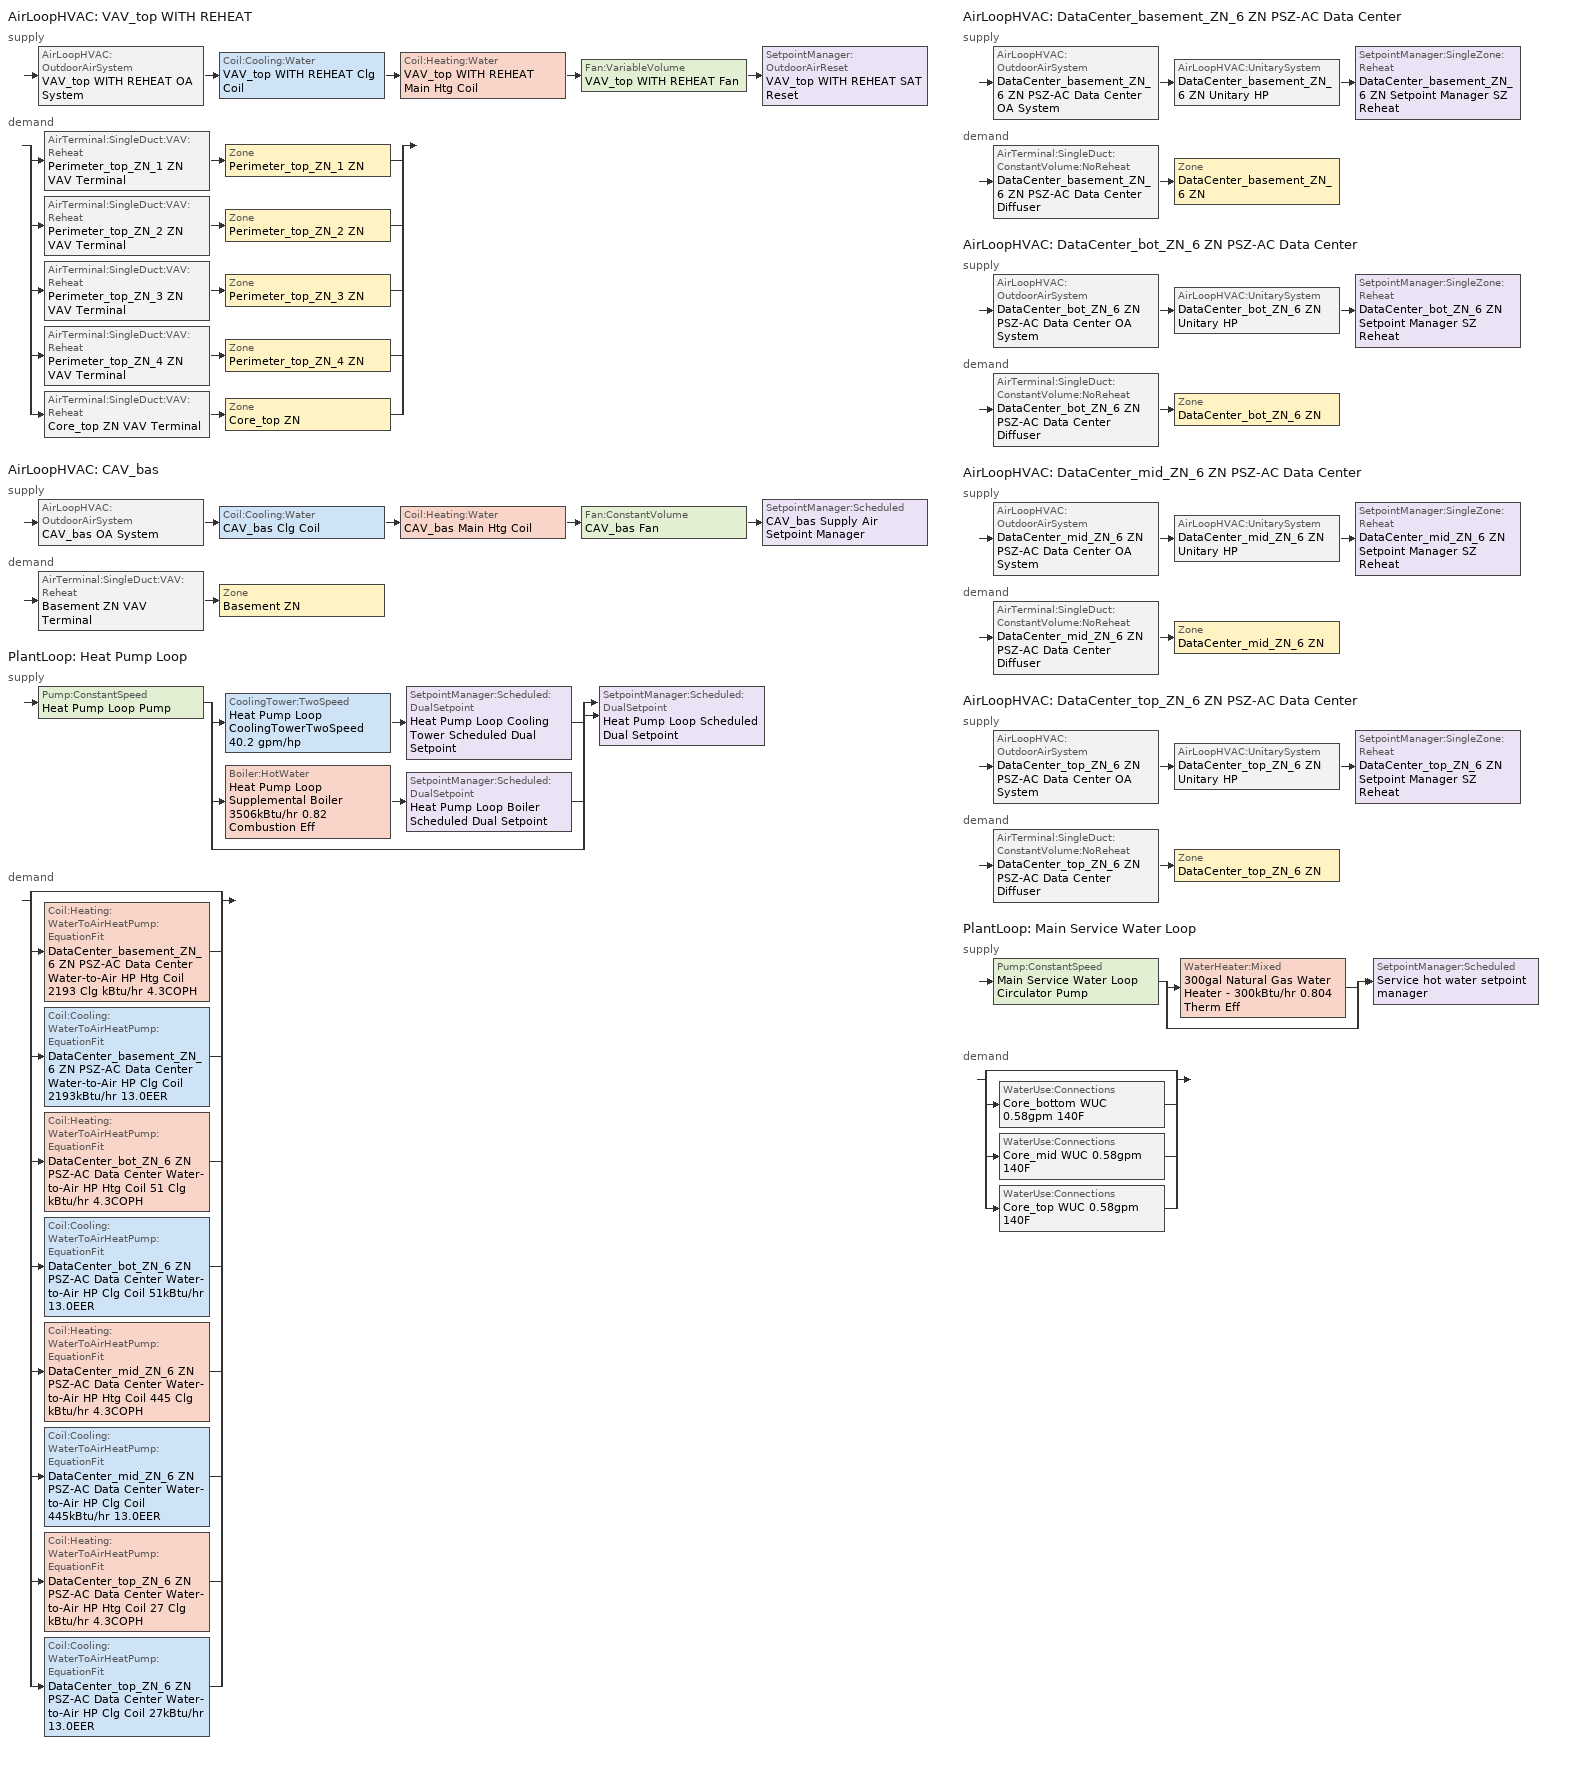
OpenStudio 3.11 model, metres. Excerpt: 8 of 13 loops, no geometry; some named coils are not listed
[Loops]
AirLoopHVAC 'VAV_top WITH REHEAT'
 supply: AirLoopHVAC:OutdoorAirSystem 'VAV_top WITH REHEAT OA System' > Coil:Cooling:Water 'VAV_top WITH REHEAT Clg Coil' > Coil:Heating:Water 'VAV_top WITH REHEAT Main Htg Coil' > Fan:VariableVolume 'VAV_top WITH REHEAT Fan' > SetpointManager:OutdoorAirReset 'VAV_top WITH REHEAT SAT Reset'
 demand: split
  | AirTerminal:SingleDuct:VAV:Reheat 'Perimeter_top_ZN_1 ZN VAV Terminal' > Zone 'Perimeter_top_ZN_1 ZN'
  | AirTerminal:SingleDuct:VAV:Reheat 'Perimeter_top_ZN_2 ZN VAV Terminal' > Zone 'Perimeter_top_ZN_2 ZN'
  | AirTerminal:SingleDuct:VAV:Reheat 'Perimeter_top_ZN_3 ZN VAV Terminal' > Zone 'Perimeter_top_ZN_3 ZN'
  | AirTerminal:SingleDuct:VAV:Reheat 'Perimeter_top_ZN_4 ZN VAV Terminal' > Zone 'Perimeter_top_ZN_4 ZN'
  | AirTerminal:SingleDuct:VAV:Reheat 'Core_top ZN VAV Terminal' > Zone 'Core_top ZN'
AirLoopHVAC 'CAV_bas'
 supply: AirLoopHVAC:OutdoorAirSystem 'CAV_bas OA System' > Coil:Cooling:Water 'CAV_bas Clg Coil' > Coil:Heating:Water 'CAV_bas Main Htg Coil' > Fan:ConstantVolume 'CAV_bas Fan' > SetpointManager:Scheduled 'CAV_bas Supply Air Setpoint Manager'
 demand: AirTerminal:SingleDuct:VAV:Reheat 'Basement ZN VAV Terminal' > Zone 'Basement ZN'
PlantLoop 'Heat Pump Loop'
 supply: Pump:ConstantSpeed 'Heat Pump Loop Pump' > split
  | CoolingTower:TwoSpeed 'Heat Pump Loop CoolingTowerTwoSpeed 40.2 gpm/hp' > SetpointManager:Scheduled:DualSetpoint 'Heat Pump Loop Cooling Tower Scheduled Dual Setpoint'
  | Boiler:HotWater 'Heat Pump Loop Supplemental Boiler 3506kBtu/hr 0.82 Combustion Eff' > SetpointManager:Scheduled:DualSetpoint 'Heat Pump Loop Boiler Scheduled Dual Setpoint'
  | bypass
  join > SetpointManager:Scheduled:DualSetpoint 'Heat Pump Loop Scheduled Dual Setpoint'
 demand: split
  | bypass
  | Coil:Heating:WaterToAirHeatPump:EquationFit 'DataCenter_basement_ZN_6 ZN PSZ-AC Data Center Water-to-Air HP Htg Coil 2193 Clg kBtu/hr 4.3COPH'
  | Coil:Cooling:WaterToAirHeatPump:EquationFit 'DataCenter_basement_ZN_6 ZN PSZ-AC Data Center Water-to-Air HP Clg Coil 2193kBtu/hr 13.0EER'
  | Coil:Heating:WaterToAirHeatPump:EquationFit 'DataCenter_bot_ZN_6 ZN PSZ-AC Data Center Water-to-Air HP Htg Coil 51 Clg kBtu/hr 4.3COPH'
  | Coil:Cooling:WaterToAirHeatPump:EquationFit 'DataCenter_bot_ZN_6 ZN PSZ-AC Data Center Water-to-Air HP Clg Coil 51kBtu/hr 13.0EER'
  | Coil:Heating:WaterToAirHeatPump:EquationFit 'DataCenter_mid_ZN_6 ZN PSZ-AC Data Center Water-to-Air HP Htg Coil 445 Clg kBtu/hr 4.3COPH'
  | Coil:Cooling:WaterToAirHeatPump:EquationFit 'DataCenter_mid_ZN_6 ZN PSZ-AC Data Center Water-to-Air HP Clg Coil 445kBtu/hr 13.0EER'
  | Coil:Heating:WaterToAirHeatPump:EquationFit 'DataCenter_top_ZN_6 ZN PSZ-AC Data Center Water-to-Air HP Htg Coil 27 Clg kBtu/hr 4.3COPH'
  | Coil:Cooling:WaterToAirHeatPump:EquationFit 'DataCenter_top_ZN_6 ZN PSZ-AC Data Center Water-to-Air HP Clg Coil 27kBtu/hr 13.0EER'
AirLoopHVAC 'DataCenter_basement_ZN_6 ZN PSZ-AC Data Center'
 supply: AirLoopHVAC:OutdoorAirSystem 'DataCenter_basement_ZN_6 ZN PSZ-AC Data Center OA System' > AirLoopHVAC:UnitarySystem 'DataCenter_basement_ZN_6 ZN Unitary HP' > SetpointManager:SingleZone:Reheat 'DataCenter_basement_ZN_6 ZN Setpoint Manager SZ Reheat'
 demand: AirTerminal:SingleDuct:ConstantVolume:NoReheat 'DataCenter_basement_ZN_6 ZN PSZ-AC Data Center Diffuser' > Zone 'DataCenter_basement_ZN_6 ZN'
AirLoopHVAC 'DataCenter_bot_ZN_6 ZN PSZ-AC Data Center'
 supply: AirLoopHVAC:OutdoorAirSystem 'DataCenter_bot_ZN_6 ZN PSZ-AC Data Center OA System' > AirLoopHVAC:UnitarySystem 'DataCenter_bot_ZN_6 ZN Unitary HP' > SetpointManager:SingleZone:Reheat 'DataCenter_bot_ZN_6 ZN Setpoint Manager SZ Reheat'
 demand: AirTerminal:SingleDuct:ConstantVolume:NoReheat 'DataCenter_bot_ZN_6 ZN PSZ-AC Data Center Diffuser' > Zone 'DataCenter_bot_ZN_6 ZN'
AirLoopHVAC 'DataCenter_mid_ZN_6 ZN PSZ-AC Data Center'
 supply: AirLoopHVAC:OutdoorAirSystem 'DataCenter_mid_ZN_6 ZN PSZ-AC Data Center OA System' > AirLoopHVAC:UnitarySystem 'DataCenter_mid_ZN_6 ZN Unitary HP' > SetpointManager:SingleZone:Reheat 'DataCenter_mid_ZN_6 ZN Setpoint Manager SZ Reheat'
 demand: AirTerminal:SingleDuct:ConstantVolume:NoReheat 'DataCenter_mid_ZN_6 ZN PSZ-AC Data Center Diffuser' > Zone 'DataCenter_mid_ZN_6 ZN'
AirLoopHVAC 'DataCenter_top_ZN_6 ZN PSZ-AC Data Center'
 supply: AirLoopHVAC:OutdoorAirSystem 'DataCenter_top_ZN_6 ZN PSZ-AC Data Center OA System' > AirLoopHVAC:UnitarySystem 'DataCenter_top_ZN_6 ZN Unitary HP' > SetpointManager:SingleZone:Reheat 'DataCenter_top_ZN_6 ZN Setpoint Manager SZ Reheat'
 demand: AirTerminal:SingleDuct:ConstantVolume:NoReheat 'DataCenter_top_ZN_6 ZN PSZ-AC Data Center Diffuser' > Zone 'DataCenter_top_ZN_6 ZN'
PlantLoop 'Main Service Water Loop'
 supply: Pump:ConstantSpeed 'Main Service Water Loop Circulator Pump' > split
  | WaterHeater:Mixed '300gal Natural Gas Water Heater - 300kBtu/hr 0.804 Therm Eff'
  | bypass
  join > SetpointManager:Scheduled 'Service hot water setpoint manager'
 demand: split
  | bypass
  | WaterUse:Connections 'Core_bottom WUC 0.58gpm 140F'
  | WaterUse:Connections 'Core_mid WUC 0.58gpm 140F'
  | WaterUse:Connections 'Core_top WUC 0.58gpm 140F'
[Sizing:Zone] Zone Cooling Design Supply Air Temperature Input Method=SupplyAirTemperature; Zone Cooling Design Supply Air Temperature {C}=12.7778; Zone Cooling Design Supply Air Temperature Difference {deltaC}=11.11; Zone Heating Design Supply Air Temperature Input Method=SupplyAirTemperature; Zone Heating Design Supply Air Temperature Difference {deltaC}=11.11; Zone Cooling Design Supply Air Humidity Ratio {kg-H2O/kg-air}=0.0085; Zone Heating Design Supply Air Humidity Ratio {kg-H2O/kg-air}=0.008; Heating Design Air Flow Method=DesignDay; Account for Dedicated Outdoor Air System=No; Dedicated Outdoor Air System Control Strategy=NeutralSupplyAir; Dedicated Outdoor Air Low Setpoint Temperature for Design {C}=autosize; Dedicated Outdoor Air High Setpoint Temperature for Design {C}=autosize; Zone Load Sizing Method=Sensible Load Only No Latent Load; Zone Latent Cooling Design Supply Air Humidity Ratio Input Method=HumidityRatioDifference; Zone Cooling Design Supply Air Humidity Ratio Difference {kgWater/kgDryAir}=0.005; Zone Latent Heating Design Supply Air Humidity Ratio Input Method=HumidityRatioDifference; Zone Humidification Design Supply Air Humidity Ratio Difference {kgWater/kgDryAir}=0.005; Sizing Option=Coincident; Heating Coil Sizing Method=None; Maximum Heating Capacity To Cooling Load Sizing Ratio {W/W}=1
Name | Zone Heating Design Supply Air Temperature {C} | Cooling Design Air Flow Method | Heating Maximum Air Flow Fraction | Design Minimum Zone Ventilation Efficiency
Basement ZN | 50 | DesignDayWithLimit | 1
Core_top ZN; Perimeter_top_ZN_1 ZN; Perimeter_top_ZN_2 ZN; Perimeter_top_ZN_3 ZN; Perimeter_top_ZN_4 ZN | 40 | DesignDayWithLimit | 1 | 0.6
DataCenter_basement_ZN_6 ZN; DataCenter_bot_ZN_6 ZN; DataCenter_mid_ZN_6 ZN; DataCenter_top_ZN_6 ZN | 40 | DesignDay
[Zone equipment]
Basement ZN: Basement ZN VAV Terminal
Core_top ZN: Core_top ZN VAV Terminal
DataCenter_basement_ZN_6 ZN: DataCenter_basement_ZN_6 ZN PSZ-AC Data Center Diffuser
DataCenter_bot_ZN_6 ZN: DataCenter_bot_ZN_6 ZN PSZ-AC Data Center Diffuser
DataCenter_mid_ZN_6 ZN: DataCenter_mid_ZN_6 ZN PSZ-AC Data Center Diffuser
DataCenter_top_ZN_6 ZN: DataCenter_top_ZN_6 ZN PSZ-AC Data Center Diffuser
Perimeter_top_ZN_1 ZN: Perimeter_top_ZN_1 ZN VAV Terminal
Perimeter_top_ZN_2 ZN: Perimeter_top_ZN_2 ZN VAV Terminal
Perimeter_top_ZN_3 ZN: Perimeter_top_ZN_3 ZN VAV Terminal
Perimeter_top_ZN_4 ZN: Perimeter_top_ZN_4 ZN VAV Terminal
[PlantLoop] Plant Loop Volume {m3}=Autocalculate
Name | Fluid Type | Glycol Concentration | Maximum Loop Temperature {C} | Minimum Loop Temperature {C} | Load Distribution Scheme
Heat Pump Loop | EthyleneGlycol | 40 | 35 | 10 | SequentialLoad
Main Service Water Loop |  | 0 | 60 | 51.6667 | Optimal
[Sizing:Plant] Loop Type=Heating; Sizing Option=NonCoincident; Zone Timesteps in Averaging Window=1; Coincident Sizing Factor Mode=None
Name | Design Loop Exit Temperature {C} | Loop Design Temperature Difference {deltaC}
Heat Pump Loop | 39 | 11
Main Service Water Loop | 60 | 5
[SetpointManager:Scheduled] Control Variable=Temperature
Name | Schedule | Setpoint Node or NodeList
CAV_bas Supply Air Setpoint Manager | Supply Air Temp - 55.0F | CAV_bas Supply Outlet Node
Service hot water setpoint manager | Service Water Loop Temp - 140F | Main Service Water Loop Supply Outlet Node
[Boiler:HotWater]
Heat Pump Loop Supplemental Boiler 3506kBtu/hr 0.82 Combustion Eff: Fuel Type=NaturalGas; Nominal Thermal Efficiency=0.813; Efficiency Curve Temperature Evaluation Variable=LeavingBoiler; Normalized Boiler Efficiency Curve=Boiler with Minimum Turndown; Minimum Part Load Ratio=0; Maximum Part Load Ratio=1.2; Optimum Part Load Ratio=1; Water Outlet Upper Temperature Limit {C}=95; Boiler Flow Mode=ConstantFlow; On Cycle Parasitic Electric Load {W}=0; Off Cycle Parasitic Fuel Load {W}=0; Sizing Factor=1
[Pump:ConstantSpeed] Rated Flow Rate {m3/s}=autosize; Rated Power Consumption {W}=autosize; Fraction of Motor Inefficiencies to Fluid Stream=0; Pump Control Type=Intermittent; Design Power Sizing Method=PowerPerFlowPerPressure; Design Electric Power per Unit Flow Rate {W/(m3/s)}=348701.1; Design Shaft Power per Unit Flow Rate per Unit Head {W-s/m3-Pa}=1.28205
Name | Rated Pump Head {Pa} | Motor Efficiency
Heat Pump Loop Pump | 179344 | 0.934164
Main Service Water Loop Circulator Pump | 29891 | 0.865
[AirLoopHVAC] Design Supply Air Flow Rate {m3/s}=autosize; Design Return Air Flow Fraction of Supply Air Flow=1
Name | Availability Schedule
VAV_top WITH REHEAT; CAV_bas | OfficeLarge HVACOperationSchd
DataCenter_basement_ZN_6 ZN PSZ-AC Data Center; DataCenter_bot_ZN_6 ZN PSZ-AC Data Center; DataCenter_mid_ZN_6 ZN PSZ-AC Data Center; DataCenter_top_ZN_6 ZN PSZ-AC Data Center | Always On Discrete
[Sizing:System] Type of Load to Size On=Sensible; Preheat Design Temperature {C}=7.22222; Preheat Design Humidity Ratio {kg-H2O/kg-Air}=0.008; Precool Design Temperature {C}=12.7778; Precool Design Humidity Ratio {kg-H2O/kg-Air}=0.008; Central Cooling Design Supply Air Temperature {C}=12.7778; Sizing Option=Coincident; 100% Outdoor Air in Cooling=No; 100% Outdoor Air in Heating=No; Central Cooling Design Supply Air Humidity Ratio {kg-H2O/kg-Air}=0.0085; Central Heating Design Supply Air Humidity Ratio {kg-H2O/kg-Air}=0.008; Cooling Design Air Flow Method=DesignDay; Heating Design Air Flow Method=DesignDay; System Outdoor Air Method=ZoneSum; Zone Maximum Outdoor Air Fraction=1; Cooling Supply Air Flow Rate Per Floor Area {m3/s-m2}=0.00996765; Cooling Fraction of Autosized Cooling Supply Air Flow Rate=1; Cooling Supply Air Flow Rate Per Unit Cooling Capacity {m3/s-W}=3.94755e-05; Heating Supply Air Flow Rate Per Floor Area {m3/s-m2}=0.00996765; Heating Fraction of Autosized Heating Supply Air Flow Rate=1; Heating Fraction of Autosized Cooling Supply Air Flow Rate=1; Heating Supply Air Flow Rate Per Unit Heating Capacity {m3/s-W}=3.15882e-05; Cooling Design Capacity Method=CoolingDesignCapacity; Cooling Design Capacity {W}=autosize; Cooling Design Capacity Per Floor Area {W/m2}=234.7; Fraction of Autosized Cooling Design Capacity=1; Heating Design Capacity Method=HeatingDesignCapacity; Heating Design Capacity {W}=autosize; Heating Design Capacity Per Floor Area {W/m2}=157; Fraction of Autosized Heating Design Capacity=1; Central Cooling Capacity Control Method=OnOff; Occupant Diversity=autosize; Heating Coil Sizing Method=None; Maximum Heating Capacity To Cooling Capacity Sizing Ratio {W/W}=1
Name | Design Outdoor Air Flow Rate {m3/s} | Central Heating Maximum System Air Flow Ratio | Central Heating Design Supply Air Temperature {C}
VAV_top WITH REHEAT | 2.03056 | 0.3 | 12.7778
CAV_bas | Autosize | 1 | 16.6667
DataCenter_basement_ZN_6 ZN PSZ-AC Data Center; DataCenter_bot_ZN_6 ZN PSZ-AC Data Center; DataCenter_mid_ZN_6 ZN PSZ-AC Data Center; DataCenter_top_ZN_6 ZN PSZ-AC Data Center | Autosize | 1 | 40
[Fan:VariableVolume]
VAV_top WITH REHEAT Fan: Availability Schedule=Always On Discrete; Fan Total Efficiency=0.6084; Pressure Rise {Pa}=1389.92; Maximum Flow Rate {m3/s}=Autosize; Fan Power Minimum Flow Rate Input Method=Fraction; Fan Power Minimum Flow Fraction=0.1; Fan Power Minimum Air Flow Rate {m3/s}=0; Motor Efficiency=0.936; Motor In Airstream Fraction=1; Fan Power Coefficient 1=0.0407599; Fan Power Coefficient 2=0.088045; Fan Power Coefficient 3=-0.0729261; Fan Power Coefficient 4=0.94374; Fan Power Coefficient 5=0
[Controller:OutdoorAir] Maximum Outdoor Air Flow Rate {m3/s}=Autosize; Economizer Control Action Type=ModulateFlow; Lockout Type=LockoutWithHeating; Minimum Limit Type=FixedMinimum; High Humidity Control=No; High Humidity Outdoor Air Flow Ratio=1; Control High Indoor Humidity Based on Outdoor Humidity Ratio=Yes; Economizer Operation Staging=InterlockedWithMechanicalCooling
Name | Minimum Outdoor Air Flow Rate {m3/s} | Economizer Control Type | Minimum Outdoor Air Schedule | Maximum Fraction of Outdoor Air Schedule | Controller Mechanical Ventilation | Heat Recovery Bypass Control Type | Minimum Fraction of Outdoor Air Schedule | Economizer Maximum Limit Dry-Bulb Temperature {C} | Economizer Maximum Limit Enthalpy {J/kg}
VAV_top WITH REHEAT OA Controller | 0 | DifferentialEnthalpy | OfficeLarge MinOA_MotorizedDamper_Sched | VAV_top WITH REHEAT_MAX_OA_FRAC | VAV_top WITH REHEAT Vent Controller | BypassWhenOAFlowGreaterThanMinimum
CAV_bas OA Controller | autosize | DifferentialEnthalpy | OfficeLarge HVACOperationSchd |  | CAV_bas Vent Controller | BypassWhenOAFlowGreaterThanMinimum | OfficeLarge MinOA_MotorizedDamper_Sched
DataCenter_basement_ZN_6 ZN PSZ-AC Data Center OA System Controller | autosize | DifferentialEnthalpy | DataCenter_basement_ZN_6 ZN PSZ-AC Data Center Occ Sch |  | Controller Mechanical Ventilation 1 | BypassWhenWithinEconomizerLimits
DataCenter_bot_ZN_6 ZN PSZ-AC Data Center OA System Controller | autosize | NoEconomizer | DataCenter_bot_ZN_6 ZN PSZ-AC Data Center Occ Sch |  | Controller Mechanical Ventilation 2 | BypassWhenWithinEconomizerLimits |  | 28 | 64000
DataCenter_mid_ZN_6 ZN PSZ-AC Data Center OA System Controller | autosize | NoEconomizer | DataCenter_mid_ZN_6 ZN PSZ-AC Data Center Occ Sch |  | Controller Mechanical Ventilation 3 | BypassWhenWithinEconomizerLimits |  | 28 | 64000
DataCenter_top_ZN_6 ZN PSZ-AC Data Center OA System Controller | autosize | NoEconomizer | DataCenter_top_ZN_6 ZN PSZ-AC Data Center Occ Sch |  | Controller Mechanical Ventilation 4 | BypassWhenWithinEconomizerLimits |  | 28 | 64000
[Controller:MechanicalVentilation] Availability Schedule=Always On Discrete
Name | System Outdoor Air Method
VAV_top WITH REHEAT Vent Controller | Standard62.1VentilationRateProcedureWithLimit
CAV_bas Vent Controller | ZoneSum
Controller Mechanical Ventilation 1; Controller Mechanical Ventilation 2; Controller Mechanical Ventilation 3; Controller Mechanical Ventilation 4
[AirLoopHVAC:OutdoorAirSystem]
Name | Controller
VAV_top WITH REHEAT OA System | VAV_top WITH REHEAT OA Controller
CAV_bas OA System | CAV_bas OA Controller
DataCenter_basement_ZN_6 ZN PSZ-AC Data Center OA System | DataCenter_basement_ZN_6 ZN PSZ-AC Data Center OA System Controller
DataCenter_bot_ZN_6 ZN PSZ-AC Data Center OA System | DataCenter_bot_ZN_6 ZN PSZ-AC Data Center OA System Controller
DataCenter_mid_ZN_6 ZN PSZ-AC Data Center OA System | DataCenter_mid_ZN_6 ZN PSZ-AC Data Center OA System Controller
DataCenter_top_ZN_6 ZN PSZ-AC Data Center OA System | DataCenter_top_ZN_6 ZN PSZ-AC Data Center OA System Controller
[AirTerminal:SingleDuct:VAV:Reheat] Availability Schedule=Always On Discrete; Maximum Air Flow Rate {m3/s}=AutoSize; Zone Minimum Air Flow Input Method=Scheduled; Constant Minimum Air Flow Fraction=0; Fixed Minimum Air Flow Rate {m3/s}=0; Maximum Hot Water or Steam Flow Rate {m3/s}=AutoSize; Minimum Hot Water or Steam Flow Rate {m3/s}=0; Convergence Tolerance=0.001; Damper Heating Action=ReverseWithLimits; Maximum Flow Fraction During Reheat=0.5; Control For Outdoor Air=No
Name | Minimum Air Flow Fraction Schedule | Reheat Coil | Maximum Flow per Zone Floor Area During Reheat {m3/s-m2} | Maximum Reheat Air Temperature {C}
Perimeter_top_ZN_1 ZN VAV Terminal | Perimeter_top_ZN_1 ZN VAV Terminal - MDP - adjusted | Perimeter_top_ZN_1 ZN Reheat Coil | AutoSize | 40
Perimeter_top_ZN_2 ZN VAV Terminal | Perimeter_top_ZN_2 ZN VAV Terminal - MDP - adjusted | Perimeter_top_ZN_2 ZN Reheat Coil | AutoSize | 40
Perimeter_top_ZN_3 ZN VAV Terminal | Perimeter_top_ZN_3 ZN VAV Terminal - MDP - adjusted | Perimeter_top_ZN_3 ZN Reheat Coil | AutoSize | 40
Perimeter_top_ZN_4 ZN VAV Terminal | Perimeter_top_ZN_4 ZN VAV Terminal - MDP - adjusted | Perimeter_top_ZN_4 ZN Reheat Coil | AutoSize | 40
Core_top ZN VAV Terminal | Core_top ZN VAV Terminal - MDP - adjusted | Core_top ZN Reheat Coil | AutoSize | 40
Basement ZN VAV Terminal | Basement ZN VAV Terminal - MDP - adjusted | Basement ZN Reheat Coil | 0 | 50
[Fan:ConstantVolume]
CAV_bas Fan: Availability Schedule=Always On Discrete; Fan Total Efficiency=0.58175; Pressure Rise {Pa}=622.722; Maximum Flow Rate {m3/s}=AutoSize; Motor Efficiency=0.895; Motor In Airstream Fraction=1
[SetpointManager:Scheduled:DualSetpoint] High Setpoint Schedule=Heat Pump Loop High Temp - 87F; Low Setpoint Schedule=Heat Pump Loop Low Temp - 67F
Name | Setpoint Node or NodeList
Heat Pump Loop Scheduled Dual Setpoint | Heat Pump Loop Supply Outlet Node
Heat Pump Loop Cooling Tower Scheduled Dual Setpoint | Heat Pump Loop CoolingTowerTwoSpeed 40.2 gpm/hp Outlet Water Node
Heat Pump Loop Boiler Scheduled Dual Setpoint | Heat Pump Loop Supplemental Boiler 3506kBtu/hr 0.82 Combustion Eff Outlet Water Node
[CoolingTower:TwoSpeed]
Heat Pump Loop CoolingTowerTwoSpeed 40.2 gpm/hp: Design Water Flow Rate {m3/s}=autosize; High Fan Speed Air Flow Rate {m3/s}=autosize; High Fan Speed Fan Power {W}=7198.02; High Fan Speed U-Factor Times Area Value {W/K}=autosize; Low Fan Speed Air Flow Rate {m3/s}=AutoSize; Low Fan Speed Fan Power {W}=2159.41; Low Fan Speed U-Factor Times Area Value {W/K}=AutoSize; Sizing Factor=1; Design Inlet Air Dry-Bulb Temperature {C}=35; Design Inlet Air Wet-Bulb Temperature {C}=25.6; Design Approach Temperature {deltaC}=autosize; Design Range Temperature {deltaC}=autosize
[SetpointManager:SingleZone:Reheat] Minimum Supply Air Temperature {C}=12.7778; Maximum Supply Air Temperature {C}=40
Name | Control Zone | Setpoint Node or NodeList
DataCenter_basement_ZN_6 ZN Setpoint Manager SZ Reheat | DataCenter_basement_ZN_6 ZN | DataCenter_basement_ZN_6 ZN PSZ-AC Data Center Supply Outlet Node
DataCenter_bot_ZN_6 ZN Setpoint Manager SZ Reheat | DataCenter_bot_ZN_6 ZN | DataCenter_bot_ZN_6 ZN PSZ-AC Data Center Supply Outlet Node
DataCenter_mid_ZN_6 ZN Setpoint Manager SZ Reheat | DataCenter_mid_ZN_6 ZN | DataCenter_mid_ZN_6 ZN PSZ-AC Data Center Supply Outlet Node
DataCenter_top_ZN_6 ZN Setpoint Manager SZ Reheat | DataCenter_top_ZN_6 ZN | DataCenter_top_ZN_6 ZN PSZ-AC Data Center Supply Outlet Node
[Fan:OnOff] Availability Schedule=Always On Discrete; Maximum Flow Rate {m3/s}=autosize; Motor In Airstream Fraction=1
Name | Fan Total Efficiency | Pressure Rise {Pa} | Motor Efficiency | Fan Power Ratio Function of Speed Ratio Curve | Fan Efficiency Ratio Function of Speed Ratio Curve
DataCenter_basement_ZN_6 ZN PSZ-AC Data Center Fan | 0.61165 | 1018.77 | 0.941 | Fan On Off Power Curve | Fan On Off Efficiency Curve
DataCenter_bot_ZN_6 ZN PSZ-AC Data Center Fan | 0.55575 | 622.722 | 0.855 | Fan On Off Power Curve 1 | Fan On Off Efficiency Curve 1
DataCenter_mid_ZN_6 ZN PSZ-AC Data Center Fan | 0.59605 | 1018.77 | 0.917 | Fan On Off Power Curve 2 | Fan On Off Efficiency Curve 2
DataCenter_top_ZN_6 ZN PSZ-AC Data Center Fan | 0.55575 | 622.722 | 0.855 | Fan On Off Power Curve 3 | Fan On Off Efficiency Curve 3
[Coil:Heating:WaterToAirHeatPump:EquationFit] Availability Schedule=Always On Discrete; Rated Heating Coefficient of Performance {W/W}=4.3; Rated Entering Water Temperature {C}=20; Rated Entering Air Dry-Bulb Temperature {C}=20; Ratio of Rated Heating Capacity to Rated Cooling Capacity=1; Heating Capacity Curve=Water to Air Heat Pump Heating Capacity Curve; Heating Power Consumption Curve=Water to Air Heat Pump Heating Power Consumption Curve; Part Load Fraction Correlation Curve=Water to Air Heat Pump Part Load Fraction Correlation Curve
DataCenter_basement_ZN_6 ZN PSZ-AC Data Center Water-to-Air HP Htg Coil 2193 Clg kBtu/hr 4.3COPH; DataCenter_bot_ZN_6 ZN PSZ-AC Data Center Water-to-Air HP Htg Coil 51 Clg kBtu/hr 4.3COPH; DataCenter_mid_ZN_6 ZN PSZ-AC Data Center Water-to-Air HP Htg Coil 445 Clg kBtu/hr 4.3COPH; DataCenter_top_ZN_6 ZN PSZ-AC Data Center Water-to-Air HP Htg Coil 27 Clg kBtu/hr 4.3COPH
[Coil:Cooling:WaterToAirHeatPump:EquationFit] Availability Schedule=Always On Discrete; Rated Cooling Coefficient of Performance {W/W}=4.46582; Rated Entering Water Temperature {C}=30; Rated Entering Air Dry-Bulb Temperature {C}=27; Rated Entering Air Wet-Bulb Temperature {C}=19; Total Cooling Capacity Curve=Water to Air Heat Pump Total Cooling Capacity Curve; Sensible Cooling Capacity Curve=Water to Air Heat Pump Sensible Cooling Capacity Curve; Cooling Power Consumption Curve=Water to Air Heat Pump Cooling Power Consumption Curve; Part Load Fraction Correlation Curve=Water to Air Heat Pump Part Load Fraction Correlation Curve; Maximum Cycling Rate {cycles/hr}=2.5; Latent Capacity Time Constant {s}=60; Fan Delay Time {s}=60
DataCenter_basement_ZN_6 ZN PSZ-AC Data Center Water-to-Air HP Clg Coil 2193kBtu/hr 13.0EER; DataCenter_bot_ZN_6 ZN PSZ-AC Data Center Water-to-Air HP Clg Coil 51kBtu/hr 13.0EER; DataCenter_mid_ZN_6 ZN PSZ-AC Data Center Water-to-Air HP Clg Coil 445kBtu/hr 13.0EER; DataCenter_top_ZN_6 ZN PSZ-AC Data Center Water-to-Air HP Clg Coil 27kBtu/hr 13.0EER
[Coil:Heating:Electric] Availability Schedule=Always On Discrete; Efficiency=1
DataCenter_basement_ZN_6 ZN PSZ-AC Data Center Electric Backup Htg Coil; DataCenter_bot_ZN_6 ZN PSZ-AC Data Center Electric Backup Htg Coil; DataCenter_mid_ZN_6 ZN PSZ-AC Data Center Electric Backup Htg Coil; DataCenter_top_ZN_6 ZN PSZ-AC Data Center Electric Backup Htg Coil
[AirLoopHVAC:UnitarySystem] Control Type=Load; Dehumidification Control Type=None; Fan Placement=BlowThrough; Supply Air Fan Operating Mode Schedule=Always On Discrete; DX Heating Coil Sizing Ratio=1; Use DOAS DX Cooling Coil=No; DOAS DX Cooling Coil Leaving Minimum Air Temperature {C}=2; Latent Load Control=SensibleOnlyLoadControl; Supply Air Flow Rate Method During Cooling Operation=SupplyAirFlowRate; Supply Air Flow Rate During Cooling Operation {m3/s}=Autosize; Supply Air Flow Rate Method During Heating Operation=SupplyAirFlowRate; Supply Air Flow Rate During Heating Operation {m3/s}=Autosize; Supply Air Flow Rate Method When No Cooling or Heating is Required=None; No Load Supply Air Flow Rate Control Set To Low Speed=Yes; Maximum Supply Air Temperature {C}=80; Maximum Outdoor Dry-Bulb Temperature for Supplemental Heater Operation {C}=4.44444; Ancilliary On-Cycle Electric Power {W}=0; Ancilliary Off-Cycle Electric Power {W}=0
Name | Controlling Zone or Thermostat Location | Supply Fan | Heating Coil | Cooling Coil | Supplemental Heating Coil
DataCenter_basement_ZN_6 ZN Unitary HP | DataCenter_basement_ZN_6 ZN | DataCenter_basement_ZN_6 ZN PSZ-AC Data Center Fan | DataCenter_basement_ZN_6 ZN PSZ-AC Data Center Water-to-Air HP Htg Coil 2193 Clg kBtu/hr 4.3COPH | DataCenter_basement_ZN_6 ZN PSZ-AC Data Center Water-to-Air HP Clg Coil 2193kBtu/hr 13.0EER | DataCenter_basement_ZN_6 ZN PSZ-AC Data Center Electric Backup Htg Coil
DataCenter_bot_ZN_6 ZN Unitary HP | DataCenter_bot_ZN_6 ZN | DataCenter_bot_ZN_6 ZN PSZ-AC Data Center Fan | DataCenter_bot_ZN_6 ZN PSZ-AC Data Center Water-to-Air HP Htg Coil 51 Clg kBtu/hr 4.3COPH | DataCenter_bot_ZN_6 ZN PSZ-AC Data Center Water-to-Air HP Clg Coil 51kBtu/hr 13.0EER | DataCenter_bot_ZN_6 ZN PSZ-AC Data Center Electric Backup Htg Coil
DataCenter_mid_ZN_6 ZN Unitary HP | DataCenter_mid_ZN_6 ZN | DataCenter_mid_ZN_6 ZN PSZ-AC Data Center Fan | DataCenter_mid_ZN_6 ZN PSZ-AC Data Center Water-to-Air HP Htg Coil 445 Clg kBtu/hr 4.3COPH | DataCenter_mid_ZN_6 ZN PSZ-AC Data Center Water-to-Air HP Clg Coil 445kBtu/hr 13.0EER | DataCenter_mid_ZN_6 ZN PSZ-AC Data Center Electric Backup Htg Coil
DataCenter_top_ZN_6 ZN Unitary HP | DataCenter_top_ZN_6 ZN | DataCenter_top_ZN_6 ZN PSZ-AC Data Center Fan | DataCenter_top_ZN_6 ZN PSZ-AC Data Center Water-to-Air HP Htg Coil 27 Clg kBtu/hr 4.3COPH | DataCenter_top_ZN_6 ZN PSZ-AC Data Center Water-to-Air HP Clg Coil 27kBtu/hr 13.0EER | DataCenter_top_ZN_6 ZN PSZ-AC Data Center Electric Backup Htg Coil
[AirTerminal:SingleDuct:ConstantVolume:NoReheat] Availability Schedule=Always On Discrete; Maximum Air Flow Rate {m3/s}=AutoSize
DataCenter_basement_ZN_6 ZN PSZ-AC Data Center Diffuser; DataCenter_bot_ZN_6 ZN PSZ-AC Data Center Diffuser; DataCenter_mid_ZN_6 ZN PSZ-AC Data Center Diffuser; DataCenter_top_ZN_6 ZN PSZ-AC Data Center Diffuser
[WaterHeater:Mixed]
300gal Natural Gas Water Heater - 300kBtu/hr 0.804 Therm Eff: Tank Volume {m3}=1.13562; Setpoint Temperature Schedule=Service Water Loop Temp - 140F; Deadband Temperature Difference {deltaC}=2; Maximum Temperature Limit {C}=60; Heater Control Type=Cycle; Heater Maximum Capacity {W}=87921.3; Heater Fuel Type=NaturalGas; Heater Thermal Efficiency=0.803984; Off Cycle Parasitic Fuel Consumption Rate {W}=7280.88; Off Cycle Parasitic Fuel Type=NaturalGas; Off Cycle Parasitic Heat Fraction to Tank=0; On Cycle Parasitic Fuel Consumption Rate {W}=7280.88; On Cycle Parasitic Fuel Type=NaturalGas; On Cycle Parasitic Heat Fraction to Tank=0; Ambient Temperature Indicator=ThermalZone; Ambient Temperature Thermal Zone=Basement ZN; Off Cycle Loss Coefficient to Ambient Temperature {W/K}=11.2595; On Cycle Loss Coefficient to Ambient Temperature {W/K}=11.2595; Use Side Effectiveness=1; Source Side Effectiveness=1; Use Side Design Flow Rate {m3/s}=autosize; Source Side Design Flow Rate {m3/s}=autosize; Indirect Water Heating Recovery Time {hr}=1.5; Source Side Flow Control Mode=IndirectHeatPrimarySetpoint
[WaterHeater:Sizing]
300gal Natural Gas Water Heater - 300kBtu/hr 0.804 Therm Eff: Design Mode=PeakDraw; Time Storage Can Meet Peak Draw {hr}=0.538503; Time for Tank Recovery {hr}=0.5; Nominal Tank Volume for Autosizing Plant Connections {m3}=1
[WaterUse:Equipment:Definition] Peak Flow Rate {m3/s}=3.65923e-05; Target Temperature Schedule=Mixed Water At Faucet Temp - 140F; Sensible Fraction Schedule=Fraction Sensible - 0.2; Latent Fraction Schedule=Fraction Latent - 0.05
Main 0.58gpm 140F; Main 0.58gpm 140F 1; Main 0.58gpm 140F 2
[WaterUse:Equipment] Flow Rate Fraction Schedule=OfficeLarge BLDG_SWH_SCH
Name | Water Use Equipment Definition | Space
Core_bottom Service Water Use 0.58gpm 140F | Main 0.58gpm 140F | Core_bottom
Core_mid Service Water Use 0.58gpm 140F | Main 0.58gpm 140F 1 | Core_mid
Core_top Service Water Use 0.58gpm 140F | Main 0.58gpm 140F 2 | Core_top
[WaterUse:Connections] Drain Water Heat Exchanger Type=None; Drain Water Heat Exchanger Destination=Plant
Name | Water Use Equipment Name 1
Core_bottom WUC 0.58gpm 140F | Core_bottom Service Water Use 0.58gpm 140F
Core_mid WUC 0.58gpm 140F | Core_mid Service Water Use 0.58gpm 140F
Core_top WUC 0.58gpm 140F | Core_top Service Water Use 0.58gpm 140F
[HeatExchanger:AirToAir:SensibleAndLatent]
VAV_top WITH REHEAT ERV: Availability Schedule=Always On Discrete; Nominal Supply Air Flow Rate {m3/s}=autosize; Sensible Effectiveness at 100% Heating Air Flow=0.7; Latent Effectiveness at 100% Heating Air Flow=0.6; Sensible Effectiveness at 100% Cooling Air Flow=0.75; Latent Effectiveness at 100% Cooling Air Flow=0.6; Nominal Electric Power {W}=1871.15; Supply Air Outlet Temperature Control=Yes; Heat Exchanger Type=Rotary; Frost Control Type=ExhaustOnly; Threshold Temperature {C}=-23.3; Initial Defrost Time Fraction=0.167; Rate of Defrost Time Fraction Increase {1/K}=1.44; Economizer Lockout=Yes; Sensible Effectiveness of Heating Air Flow Curve=VAV_top WITH REHEAT ERV_SensHeatEff; Latent Effectiveness of Heating Air Flow Curve=VAV_top WITH REHEAT ERV_LatHeatEff; Sensible Effectiveness of Cooling Air Flow Curve=VAV_top WITH REHEAT ERV_SensCoolEff; Latent Effectiveness of Cooling Air Flow Curve=VAV_top WITH REHEAT ERV_LatCoolEff
[SetpointManager:OutdoorAirPretreat] Minimum Setpoint Temperature {C}=-99; Maximum Setpoint Temperature {C}=99; Minimum Setpoint Humidity Ratio {kgWater/kgDryAir}=1e-05; Maximum Setpoint Humidity Ratio {kgWater/kgDryAir}=1
Name | Setpoint Node or NodeList
Setpoint Manager Outdoor Air Pretreat 1 | CAV_bas ERV Primary Outlet Air Node
Setpoint Manager Outdoor Air Pretreat 2 | VAV_bot WITH REHEAT ERV Primary Outlet Air Node
Setpoint Manager Outdoor Air Pretreat 3 | VAV_mid WITH REHEAT ERV Primary Outlet Air Node
Setpoint Manager Outdoor Air Pretreat 4 | VAV_top WITH REHEAT ERV Primary Outlet Air Node
[SetpointManager:OutdoorAirReset]
VAV_top WITH REHEAT SAT Reset: Control Variable=Temperature; Setpoint at Outdoor Low Temperature {C}=15.5556; Outdoor Low Temperature {C}=10; Setpoint at Outdoor High Temperature {C}=12.7778; Outdoor High Temperature {C}=21.1111; Setpoint Node or NodeList=VAV_top WITH REHEAT Supply Outlet Node
[Schedule:Constant] Value=1
Always On Discrete; VAV_top WITH REHEAT_MAX_OA_FRAC
[Schedule:Ruleset]
OfficeLarge HVACOperationSchd: Default Day Schedule=OfficeLarge HVACOperationSchd Default; Summer Design Day Schedule=OfficeLarge HVACOperationSchd Summer Design Day; Winter Design Day Schedule=OfficeLarge HVACOperationSchd Winter Design Day
OfficeLarge MinOA_MotorizedDamper_Sched: Default Day Schedule=OfficeLarge MinOA_MotorizedDamper_Sched Default; Summer Design Day Schedule=OfficeLarge MinOA_MotorizedDamper_Sched Summer Design Day; Winter Design Day Schedule=OfficeLarge MinOA_MotorizedDamper_Sched Winter Design Day
Supply Air Temp - 55.0F: Default Day Schedule=Supply Air Temp - 55.0F Default
Heat Pump Loop High Temp - 87F: Default Day Schedule=Heat Pump Loop High Temp - 87F Default
Heat Pump Loop Low Temp - 67F: Default Day Schedule=Heat Pump Loop Low Temp - 67F Default
Service Water Loop Temp - 140F: Default Day Schedule=Service Water Loop Temp - 140F Default
OfficeLarge BLDG_SWH_SCH: Default Day Schedule=OfficeLarge BLDG_SWH_SCH Default; Summer Design Day Schedule=OfficeLarge BLDG_SWH_SCH Summer Design Day; Winter Design Day Schedule=OfficeLarge BLDG_SWH_SCH Winter Design Day
Fraction Sensible - 0.2: Default Day Schedule=Fraction Sensible - 0.2 Default
Fraction Latent - 0.05: Default Day Schedule=Fraction Latent - 0.05 Default
Mixed Water At Faucet Temp - 140F: Default Day Schedule=Mixed Water At Faucet Temp - 140F Default
Basement ZN VAV Terminal - MDP - adjusted: Default Day Schedule=Basement ZN VAV Terminal - MDP Default 1
DataCenter_basement_ZN_6 ZN PSZ-AC Data Center Occ Sch: Default Day Schedule=DataCenter_basement_ZN_6 ZN PSZ-AC Data Center Occ Sch Default
DataCenter_bot_ZN_6 ZN PSZ-AC Data Center Occ Sch: Default Day Schedule=DataCenter_bot_ZN_6 ZN PSZ-AC Data Center Occ Sch Default
DataCenter_mid_ZN_6 ZN PSZ-AC Data Center Occ Sch: Default Day Schedule=DataCenter_mid_ZN_6 ZN PSZ-AC Data Center Occ Sch Default
DataCenter_top_ZN_6 ZN PSZ-AC Data Center Occ Sch: Default Day Schedule=DataCenter_top_ZN_6 ZN PSZ-AC Data Center Occ Sch Default
Core_top ZN VAV Terminal - MDP - adjusted: Default Day Schedule=Core_top ZN VAV Terminal - MDP Default 1
Perimeter_top_ZN_1 ZN VAV Terminal - MDP - adjusted: Default Day Schedule=Perimeter_top_ZN_1 ZN VAV Terminal - MDP Default 1
Perimeter_top_ZN_2 ZN VAV Terminal - MDP - adjusted: Default Day Schedule=Perimeter_top_ZN_2 ZN VAV Terminal - MDP Default 1
Perimeter_top_ZN_3 ZN VAV Terminal - MDP - adjusted: Default Day Schedule=Perimeter_top_ZN_3 ZN VAV Terminal - MDP Default 1
Perimeter_top_ZN_4 ZN VAV Terminal - MDP - adjusted: Default Day Schedule=Perimeter_top_ZN_4 ZN VAV Terminal - MDP Default 1
[Schedule:Day]
OfficeLarge HVACOperationSchd Default; OfficeLarge MinOA_MotorizedDamper_Sched Default: No, 24, 0, 0
OfficeLarge HVACOperationSchd Summer Design Day; OfficeLarge HVACOperationSchd SmrDsn|Wkdy Day: No, 6, 0, 0, 22, 0, 1, 24, 0, 0
OfficeLarge HVACOperationSchd Winter Design Day; OfficeLarge HVACOperationSchd WntrDsn|Sat Day: No, 6, 0, 0, 18, 0, 1, 24, 0, 0
OfficeLarge MinOA_MotorizedDamper_Sched Summer Design Day; OfficeLarge MinOA_MotorizedDamper_Sched SmrDsn|Wkdy Day: No, 7, 0, 0, 22, 0, 1, 24, 0, 0
OfficeLarge MinOA_MotorizedDamper_Sched Winter Design Day; OfficeLarge MinOA_MotorizedDamper_Sched WntrDsn|Sat Day: No, 7, 0, 0, 18, 0, 1, 24, 0, 0
Supply Air Temp - 55.0F Default: 24, 0, 12.7778
Heat Pump Loop High Temp - 87F Default: 24, 0, 30.5556
Heat Pump Loop Low Temp - 67F Default: 24, 0, 19.4444
Service Water Loop Temp - 140F Default; Mixed Water At Faucet Temp - 140F Default: 24, 0, 60
OfficeLarge BLDG_SWH_SCH Default: No, 6, 0, 0, 7, 0, 0.07, 11, 0, 0.04, 13, 0, 0.06, 14, 0, 0.09, 15, 0, 0.06, 21, 0, 0.04, 22, 0, 0.07, 24, 0, 0.04
OfficeLarge BLDG_SWH_SCH Summer Design Day; OfficeLarge BLDG_SWH_SCH SmrDsn|Wkdy Day: No, 6, 0, 0, 7, 0, 0.07, 8, 0, 0.19, 9, 0, 0.35, 10, 0, 0.38, 11, 0, 0.39, 12, 0, 0.47, 13, 0, 0.57, 14, 0, 0.54, 15, 0, 0.34, 16, 0, 0.33, 17, 0, 0.44, 18, 0, 0.26, 19, 0, 0.21, 20, 0, 0.15, 21, 0, 0.17, 22, 0, 0.08, 24, 0, 0.05
OfficeLarge BLDG_SWH_SCH Winter Design Day; OfficeLarge BLDG_SWH_SCH WntrDsn|Sat Day: No, 6, 0, 0, 7, 0, 0.07, 8, 0, 0.11, 9, 0, 0.15, 10, 0, 0.21, 11, 0, 0.19, 12, 0, 0.23, 13, 0, 0.2, 14, 0, 0.19, 15, 0, 0.15, 16, 0, 0.13, 17, 0, 0.14, 21, 0, 0.07, 22, 0, 0.09, 24, 0, 0.05
Fraction Sensible - 0.2 Default: 24, 0, 0.2
Fraction Latent - 0.05 Default: 24, 0, 0.05
Basement ZN VAV Terminal - MDP Default 1: 12, 0, 0.2, 13, 0, 0.1, 24, 0, 0.2
DataCenter_basement_ZN_6 ZN PSZ-AC Data Center Occ Sch Default; DataCenter_bot_ZN_6 ZN PSZ-AC Data Center Occ Sch Default; DataCenter_mid_ZN_6 ZN PSZ-AC Data Center Occ Sch Default; DataCenter_top_ZN_6 ZN PSZ-AC Data Center Occ Sch Default: 24, 0, 0
Core_top ZN VAV Terminal - MDP Default 1: 12, 0, 0.321, 13, 0, 0.1, 24, 0, 0.321
Perimeter_top_ZN_1 ZN VAV Terminal - MDP Default 1; Perimeter_top_ZN_3 ZN VAV Terminal - MDP Default 1: 12, 0, 0.137, 13, 0, 0.1, 24, 0, 0.137
Perimeter_top_ZN_2 ZN VAV Terminal - MDP Default 1: 12, 0, 0.098, 13, 0, 0.1, 24, 0, 0.098
Perimeter_top_ZN_4 ZN VAV Terminal - MDP Default 1: 12, 0, 0.088, 13, 0, 0.1, 24, 0, 0.088
[Schedule:Rule] Date Specification Type=DateRange; Start Month=1; Start Day=1; End Month=12; End Day=31
Name | Schedule Ruleset | Rule Order | Day Schedule | Apply Monday | Apply Tuesday | Apply Wednesday | Apply Thursday | Apply Friday | Apply Saturday
Schedule Rule 28 | OfficeLarge HVACOperationSchd | 1 | OfficeLarge HVACOperationSchd SmrDsn|Wkdy Day | Yes | Yes | Yes | Yes | Yes
Schedule Rule 29 | OfficeLarge HVACOperationSchd | 0 | OfficeLarge HVACOperationSchd WntrDsn|Sat Day |  |  |  |  |  | Yes
Schedule Rule 30 | OfficeLarge MinOA_MotorizedDamper_Sched | 1 | OfficeLarge MinOA_MotorizedDamper_Sched SmrDsn|Wkdy Day | Yes | Yes | Yes | Yes | Yes
Schedule Rule 31 | OfficeLarge MinOA_MotorizedDamper_Sched | 0 | OfficeLarge MinOA_MotorizedDamper_Sched WntrDsn|Sat Day |  |  |  |  |  | Yes
Schedule Rule 32 | OfficeLarge BLDG_SWH_SCH | 1 | OfficeLarge BLDG_SWH_SCH SmrDsn|Wkdy Day | Yes | Yes | Yes | Yes | Yes
Schedule Rule 33 | OfficeLarge BLDG_SWH_SCH | 0 | OfficeLarge BLDG_SWH_SCH WntrDsn|Sat Day |  |  |  |  |  | Yes
[Curve:Cubic] Minimum Value of x=0
Name | Coefficient1 Constant | Coefficient2 x | Coefficient3 x**2 | Coefficient4 x**3 | Maximum Value of x
Fan On Off Efficiency Curve; Fan On Off Efficiency Curve 1; Fan On Off Efficiency Curve 2; Fan On Off Efficiency Curve 3 | 1 | 0 | 0 | 0 | 1
Boiler with Minimum Turndown | 0.7791 | 1.4745 | -2.5795 | 1.3467 | 1.3
[Curve:Exponent] Coefficient1 Constant=1; Coefficient2 Constant=0; Coefficient3 Constant=0; Minimum Value of x=0; Maximum Value of x=1
Fan On Off Power Curve; Fan On Off Power Curve 1; Fan On Off Power Curve 2; Fan On Off Power Curve 3
[Curve:QuadLinear] Minimum Value of w {BasedOnField A2}=-100; Maximum Value of w {BasedOnField A2}=100; Minimum Value of x {BasedOnField A3}=-100; Maximum Value of x {BasedOnField A3}=100; Minimum Value of y {BasedOnField A4}=0; Maximum Value of y {BasedOnField A4}=100; Minimum Value of z {BasedOnField A5}=0; Maximum Value of z {BasedOnField A5}=100
Name | Coefficient1 Constant | Coefficient2 w | Coefficient3 x | Coefficient4 y | Coefficient5 z
Water to Air Heat Pump Heating Capacity Curve | 0.237847 | -3.35824 | 3.8064 | 0.1792 | 0.128607
Water to Air Heat Pump Heating Power Consumption Curve | -3.79176 | 3.38799 | 1.50226 | -0.177654 | -0.10308
Water to Air Heat Pump Total Cooling Capacity Curve | -4.30267 | 7.18537 | -2.23947 | 0.139996 | 0.10266
Water to Air Heat Pump Cooling Power Consumption Curve | -5.67776 | 0.438988 | 5.84528 | 0.141606 | -0.168728
[Curve:Linear]
Water to Air Heat Pump Part Load Fraction Correlation Curve: Coefficient1 Constant=0.833746; Coefficient2 x=0.166254; Minimum Value of x=0; Maximum Value of x=1; Minimum Curve Output=0; Maximum Curve Output=1
[Curve:QuintLinear]
Water to Air Heat Pump Sensible Cooling Capacity Curve: Coefficient1 Constant=6.00194; Coefficient2 v=22.6301; Coefficient3 w=-26.7961; Coefficient4 x=-1.72375; Coefficient5 y=0.490645; Coefficient6 z=0.0693119; Minimum Value of v {BasedOnField A2}=-100; Maximum Value of v {BasedOnField A2}=100; Minimum Value of w {BasedOnField A2}=-100; Maximum Value of w {BasedOnField A2}=100; Minimum Value of x {BasedOnField A3}=-100; Maximum Value of x {BasedOnField A3}=100; Minimum Value of y {BasedOnField A4}=0; Maximum Value of y {BasedOnField A4}=100; Minimum Value of z {BasedOnField A5}=0; Maximum Value of z {BasedOnField A5}=100
[Table:Lookup]
VAV_top WITH REHEAT ERV_SensHeatEff: DivisorOnly, 0.7, 0, 10, Dimensionless, 0.7, 0.7
VAV_top WITH REHEAT ERV_LatHeatEff; VAV_top WITH REHEAT ERV_LatCoolEff: DivisorOnly, 0.6, 0, 10, Dimensionless, 0.6, 0.6
VAV_top WITH REHEAT ERV_SensCoolEff: DivisorOnly, 0.75, 0, 10, Dimensionless, 0.75, 0.75
